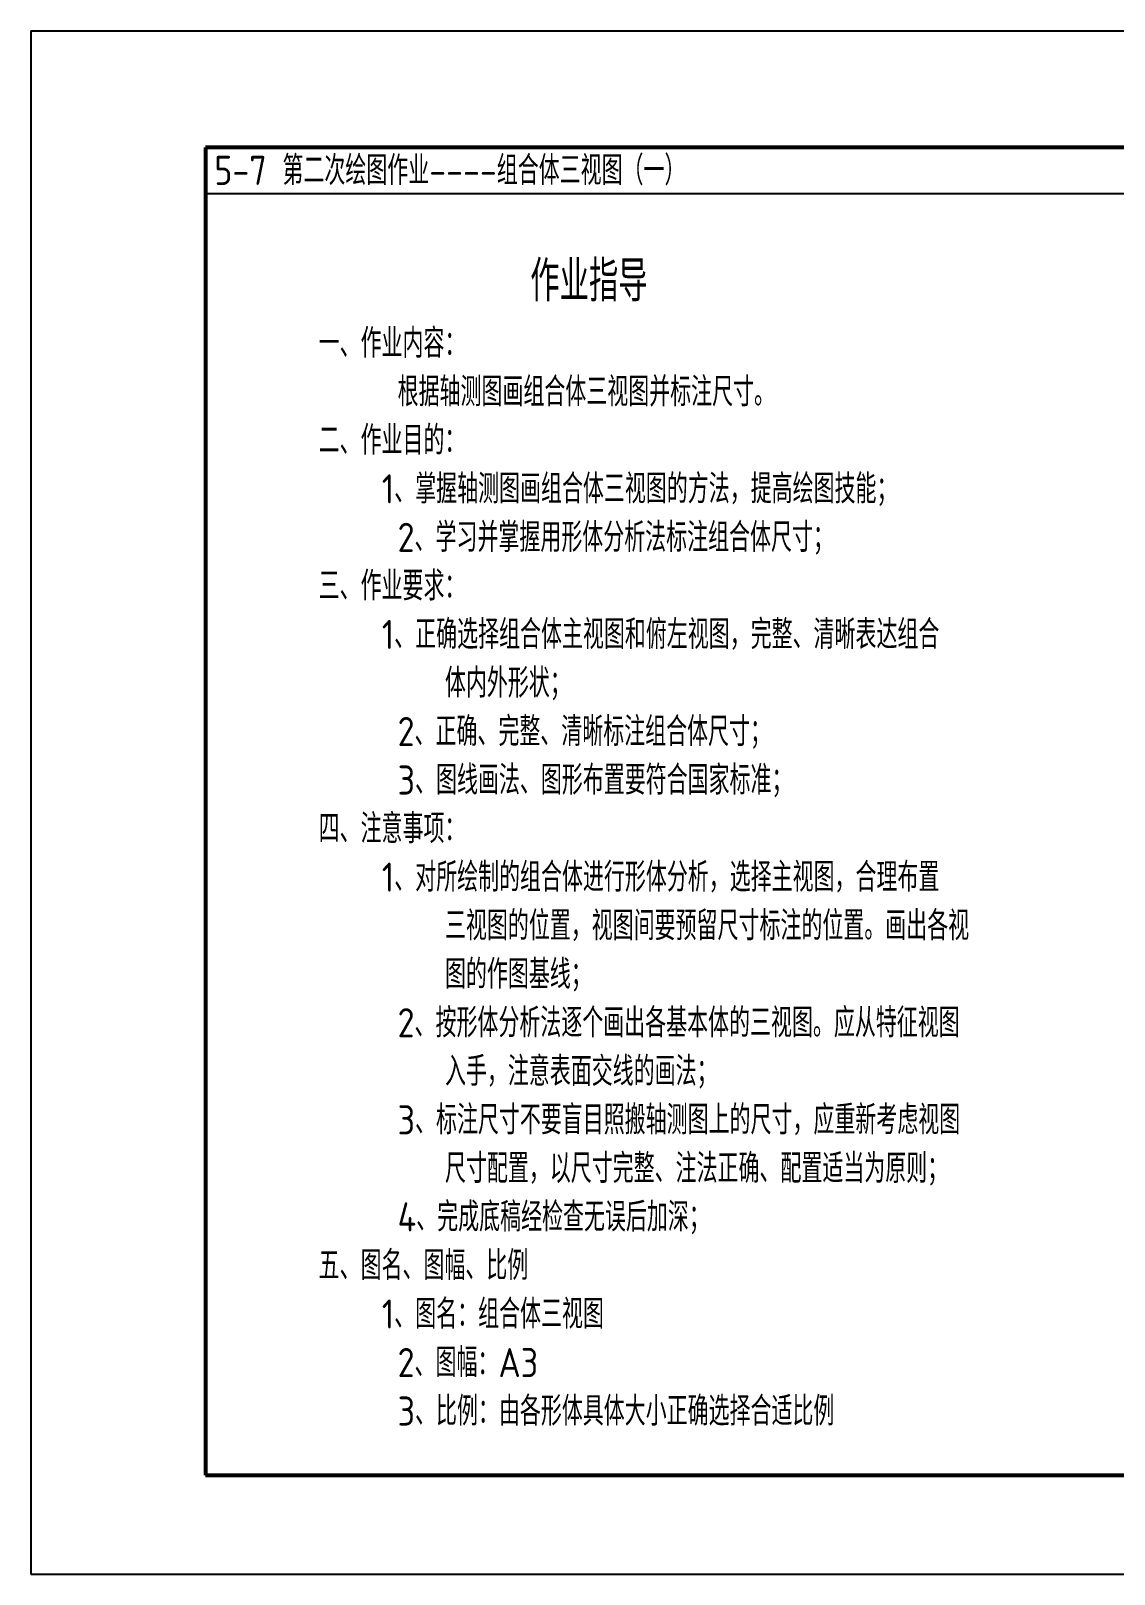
# Model space of a CAD drawing. Header units: inches. Extents: x 19 to 1260, y -758 to 274.
# Drawn here: x 30.5 to 216.5, y -757.9 to -492.9 of the extents above; entities that cross this region are included whole.
import ezdxf

# ---------------------------------------------------------------- set-up
doc = ezdxf.new("R2010")
doc.units = ezdxf.units.IN
doc.header["$LTSCALE"] = 2
doc.header["$MEASUREMENT"] = 0
doc.layers.add('文字', color=7, linetype='Continuous')
doc.layers.add('细实线', color=7, linetype='Continuous')
doc.layers.add('粗实线', color=7, linetype='Continuous', lineweight=53)
doc.styles.add('汉字', font='gbenor.shx', dxfattribs={"height": 5, "bigfont": 'gbcbig.shx'})

msp = doc.modelspace()

# ---------------------------------------------------------------- linework, layer by layer
for p, q in [((30.5, -492.95), (402.5, -492.95)), ((385.5, -520.95), (60.5, -520.95))]:
    msp.add_line(p, q)
at = {"layer": '粗实线', "color": 7}
for p, q in [((385.5, -512.95), (60.5, -512.95)), ((60.5, -512.95), (60.5, -740.95)), ((60.5, -740.95), (385.5, -740.95))]:
    msp.add_line(p, q, dxfattribs=at)
at = {"layer": '细实线', "color": 7}
for p, q in [((30.5, -492.95), (30.5, -757.95)), ((30.5, -757.95), (402.5, -757.95))]:
    msp.add_line(p, q, dxfattribs=at)

# ---------------------------------------------------------------- texts
at = {"layer": '文字', "color": 7, "char_height": 5, "width": 313.5, "attachment_point": 4, "style": '汉字'}
for s, insert in [('5-7 第二次绘图作业----组合体三视图（一）', (62, -516.95)), ('            {\\H1.4x; 作业指导\\P}一、作业内容：\\P     根据轴测图画组合体三视图并标注尺寸。\\P二、作业目的：\\P    1、掌握轴测图画组合体三视图的方法，提高绘图技能；\\P     2、学习并掌握用形体分析法标注组合体尺寸；\\P三、作业要求：\\P    1、正确选择组合体主视图和俯左视图，完整、清晰表达组合\\P        体内外形状；\\P     2、正确、完整、清晰标注组合体尺寸；\\P     3、图线画法、图形布置要符合国家标准；\\P四、注意事项：\\P    1、对所绘制的组合体进行形体分析，选择主视图，合理布置\\P        三视图的位置，视图间要预留尺寸标注的位置。画出各视\\P        图的作图基线；\\P     2、按形体分析法逐个画出各基本体的三视图。应从特征视图\\P        入手，注意表面交线的画法；\\P     3、标注尺寸不要盲目照搬轴测图上的尺寸，应重新考虑视图\\P        尺寸配置，以尺寸完整、注法正确、配置适当为原则；\\P     4、完成底稿经检查无误后加深；\\P五、图名、图幅、比例\\P    1、图名：组合体三视图\\P     2、图幅：A3\\P     3、比例：由各形体具体大小正确选择合适比例', (79.91, -632.45))]:
    msp.add_mtext(s, dxfattribs=dict(at, insert=insert))

doc.saveas('drawing.dxf')
